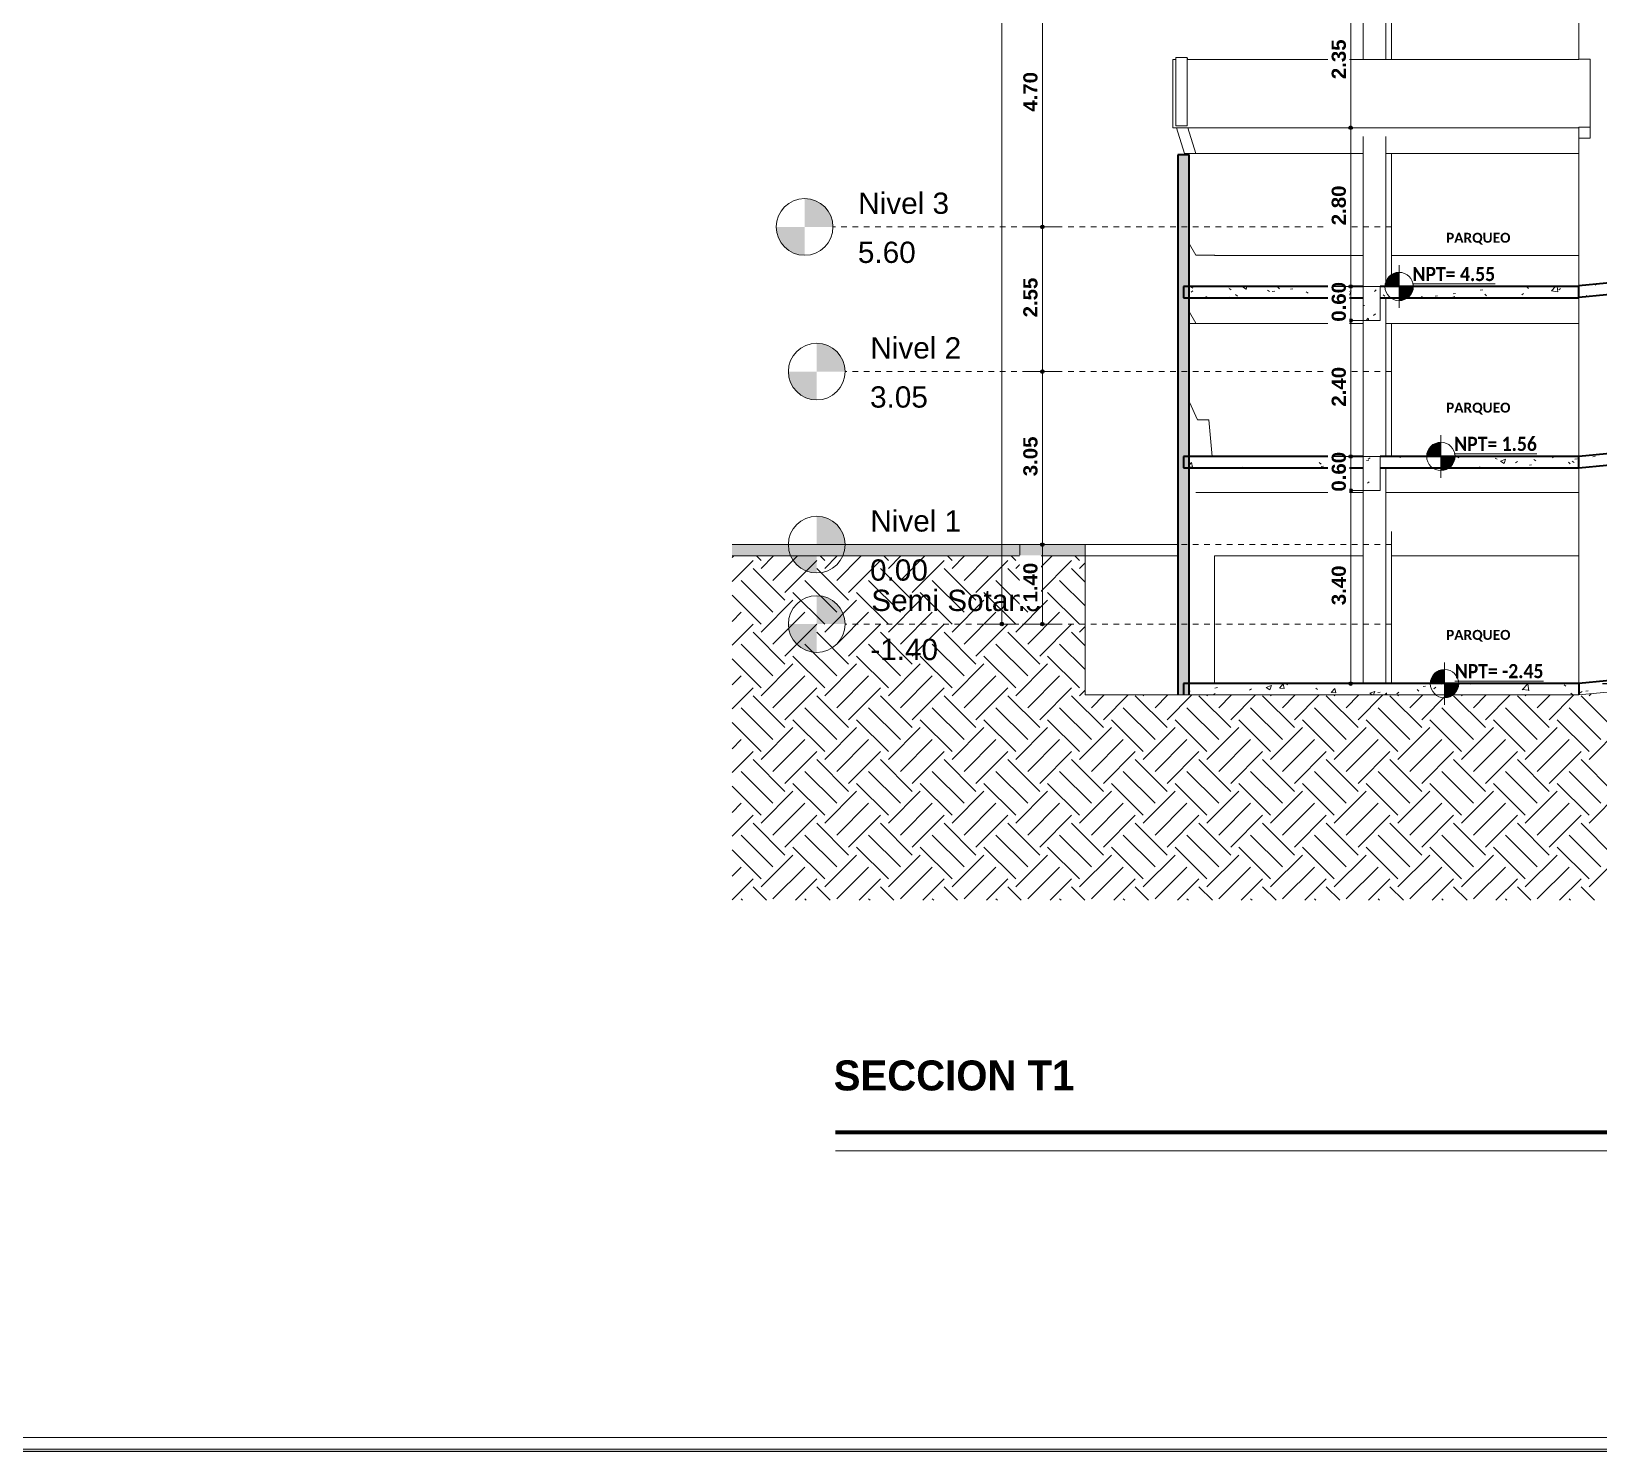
# Model space of a CAD drawing. Header units: metres. Extents: x -144 to 1000, y -717 to 29.
# Drawn here: x 253.01 to 280.63, y -672.35 to -647.32 of the extents above; entities that cross this region are included whole.
import ezdxf

# ---------------------------------------------------------------- set-up
doc = ezdxf.new("R2010")
doc.units = ezdxf.units.M
doc.linetypes.add('Punto 1 mm', pattern=[0.075, 0, -0.075])
doc.layers.get('0').update_dxf_attribs({"color": 1})
doc.layers.get('Defpoints').update_dxf_attribs({"color": 1})
doc.layers.add('00-MEDICION', color=30, linetype='Continuous')
for name, color, linetype, lineweight in [('A-ANNO-DIMS', 1, 'Continuous', 9), ('A-DETL', 1, 'Continuous', 9), ('A-DETL-GENF', 1, 'Continuous', 9), ('A-DETL-THIN', 1, 'Continuous', 9), ('A-FLOR', 2, 'Continuous', 9), ('A-FLOR-LEVL', 51, 'Continuous', 9), ('A-FLOR-PATT', 8, 'Continuous', 50), ('A-WALL', 4, 'Continuous', 9), ('G-ANNO-DIMS', 1, 'Continuous', 9), ('G-ANNO-TEXT', 2, 'Continuous', 9), ('G-ANNO-TTLB', 3, 'Continuous', 18), ('G-IMPT', 1, 'Continuous', 9), ('S-COLS', 7, 'Continuous', 9)]:
    doc.layers.add(name, color=color, linetype=linetype, lineweight=lineweight)
doc.layers.add('A-WALL-PATT', color=7, linetype='Continuous', lineweight=35, true_color=0x9c9c9c)
doc.styles.add('Arial', font='arial.ttf', dxfattribs={"height": 0.433594})
doc.styles.add('Arial Black_B', font='ariblk.ttf', dxfattribs={"width": 0.9, "height": 0.1875})
doc.styles.add('Britannic Bold_B_1', font='', dxfattribs={"width": 0.7, "height": 0.4})
doc.styles.add('Britannic Bold_B_8', font='', dxfattribs={"height": 0.006})
doc.styles.add('Calibri_B', font='calibrib.ttf', dxfattribs={"height": 0.165})
doc.styles.add('Calibri_B_1', font='calibrib.ttf', dxfattribs={"height": 0.135})
doc.styles.get('Britannic Bold_B_1').set_extended_font_data('Britannic Bold', bold=True)
doc.styles.get('Britannic Bold_B_8').set_extended_font_data('Britannic Bold', bold=True)
doc.dimstyles.new('LINDEROS', dxfattribs={"dimscale": 0.3048, "dimtxt": 0.406749, "dimasz": 0.393701, "dimexe": 0.328084, "dimexo": 0.0625, "dimgap": 0.032808, "dimtad": 1, "dimrnd": 0.01, "dimzin": 0, "dimdsep": 46, "dimtxsty": 'Britannic Bold_B_1', "dimblk1": 'DOTSMALL', "dimblk2": 'DOTSMALL', "dimsah": 1, "dimcen": 0.09, "dimazin": 0, "dimtfac": 1, "dimtdec": 4, "dimtix": 1, "dimtmove": 0, "dimatfit": 3, "dimfxl": 1.64042, "dimfxlon": 1, "dimtvp": 1, "dimtolj": 1, "dimtzin": 0, "dimarcsym": 2})

# ---------------------------------------------------------------- blocks, each defined once
blk = doc.blocks.new('tarjeta de nathalie 00')
at = {"layer": 'G-IMPT', "lineweight": 9}
h = blk.add_hatch(color=3, dxfattribs=at)
h.paths.add_polyline_path([(-145.23888, -717.38489), (-145.21019, -717.38489), (-145.21019, -716.89355), (-145.21019, -716.79934), (-145.23888, -716.79934), (-145.23888, -716.89379)])
h.paths.add_polyline_path([(-145.20996, -716.7991), (-145.20996, -717.3851), (-145.2392, -717.3851), (-145.2392, -716.7991)])
h.paths.add_polyline_path([(-145.23902, -717.3868), (-145.20826, -717.3868), (-145.20826, -716.7974), (-145.2392, -716.7974), (-146.09866, -716.7974), (-146.09866, -717.3868)])
h.paths.add_polyline_path([(-145.20795, -716.79707), (-145.20795, -717.3871), (-146.09898, -717.3871), (-146.09898, -716.79707)])
at = {"layer": 'G-ANNO-TTLB', "color": 3}
for p, q in [((-145.20996, -717.3851), (-146.09696, -717.3851)), ((-146.09898, -717.3871), (-145.20795, -717.3871)), ((-146.09898, -717.38713), (-145.20795, -717.38713))]:
    blk.add_line(p, q, dxfattribs=at)
at = {"layer": 'G-ANNO-TTLB'}
blk.add_line((-145.23902, -717.3868), (-146.09866, -717.3868), dxfattribs=at)
blk = doc.blocks.new('ololo')
at = {"layer": 'A-ANNO-DIMS', "lineweight": 25, "true_color": 0x008000}
h = blk.add_hatch(color=96, dxfattribs=at)
edge = h.paths.add_edge_path()
edge.add_arc((276.263, -649.017), 0.0313, 0, 360)
h = blk.add_hatch(color=96, dxfattribs=at)
edge = h.paths.add_edge_path()
edge.add_arc((276.263, -649.017), 0.0313, 0, 360)
at = {"layer": 'A-ANNO-DIMS', "lineweight": 25}
h = blk.add_hatch(color=256, dxfattribs=at)
edge = h.paths.add_edge_path()
edge.add_arc((270.828, -650.765), 0.0312, 0, 360)
h = blk.add_hatch(color=256, dxfattribs=at)
edge = h.paths.add_edge_path()
edge.add_arc((270.828, -650.765), 0.0312, 0, 360)
at = {"layer": 'A-ANNO-DIMS', "lineweight": 25, "true_color": 0x008000}
h = blk.add_hatch(color=96, dxfattribs=at)
edge = h.paths.add_edge_path()
edge.add_arc((276.263, -651.816), 0.0313, 0, 360)
h = blk.add_hatch(color=96, dxfattribs=at)
edge = h.paths.add_edge_path()
edge.add_arc((276.263, -652.416), 0.0313, 0, 360)
h = blk.add_hatch(color=96, dxfattribs=at)
edge = h.paths.add_edge_path()
edge.add_arc((276.263, -652.416), 0.0313, 0, 360)
at = {"layer": 'A-ANNO-DIMS', "lineweight": 25}
h = blk.add_hatch(color=256, dxfattribs=at)
edge = h.paths.add_edge_path()
edge.add_arc((270.828, -653.315), 0.0312, 0, 360)
h = blk.add_hatch(color=256, dxfattribs=at)
edge = h.paths.add_edge_path()
edge.add_arc((270.828, -653.315), 0.0312, 0, 360)
at = {"layer": 'A-ANNO-DIMS', "lineweight": 25, "true_color": 0x008000}
h = blk.add_hatch(color=96, dxfattribs=at)
edge = h.paths.add_edge_path()
edge.add_arc((276.263, -654.811), 0.0313, 0, 360)
h = blk.add_hatch(color=96, dxfattribs=at)
edge = h.paths.add_edge_path()
edge.add_arc((276.263, -655.411), 0.0313, 0, 360)
h = blk.add_hatch(color=96, dxfattribs=at)
edge = h.paths.add_edge_path()
edge.add_arc((276.263, -655.411), 0.0313, 0, 360)
at = {"layer": 'A-ANNO-DIMS', "lineweight": 25}
h = blk.add_hatch(color=256, dxfattribs=at)
edge = h.paths.add_edge_path()
edge.add_arc((270.828, -656.365), 0.0312, 0, 360)
h = blk.add_hatch(color=256, dxfattribs=at)
edge = h.paths.add_edge_path()
edge.add_arc((270.828, -656.365), 0.0312, 0, 360)
h = blk.add_hatch(color=256, dxfattribs=at)
edge = h.paths.add_edge_path()
edge.add_arc((270.113, -657.765), 0.0312, 0, 360)
h = blk.add_hatch(color=256, dxfattribs=at)
edge = h.paths.add_edge_path()
edge.add_arc((270.828, -657.765), 0.0312, 0, 360)
at = {"layer": 'A-ANNO-DIMS', "lineweight": 25, "true_color": 0x008000}
h = blk.add_hatch(color=96, dxfattribs=at)
edge = h.paths.add_edge_path()
edge.add_arc((276.263, -658.815), 0.0313, 0, 360)
at = {"layer": 'A-DETL-GENF'}
h = blk.add_hatch(color=256, dxfattribs=at)
h.paths.add_polyline_path([(302.964, -656.565), (304.628, -656.565), (304.628, -656.365), (302.626, -656.365), (302.626, -656.565), (302.683, -656.565)])
h.paths.add_polyline_path([(270.431, -656.565), (271.581, -656.565), (271.581, -656.365), (265.359, -656.365), (265.359, -656.565)])
at = {"layer": 'A-FLOR-LEVL'}
h = blk.add_hatch(color=256, dxfattribs=at)
edge = h.paths.add_edge_path()
edge.add_line((266.638, -650.765), (267.138, -650.765))
edge.add_arc((266.638, -650.765), 0.5, 0, 90)
edge.add_line((266.638, -650.265), (266.638, -650.765))
h = blk.add_hatch(color=256, dxfattribs=at)
edge = h.paths.add_edge_path()
edge.add_line((266.638, -651.265), (266.638, -650.765))
edge.add_line((266.638, -650.765), (266.138, -650.765))
edge.add_arc((266.638, -650.765), 0.5, 180, 270)
h = blk.add_hatch(color=256, dxfattribs=at)
edge = h.paths.add_edge_path()
edge.add_line((266.852, -653.315), (267.352, -653.315))
edge.add_arc((266.852, -653.315), 0.5, 0, 90)
edge.add_line((266.852, -652.815), (266.852, -653.315))
h = blk.add_hatch(color=256, dxfattribs=at)
edge = h.paths.add_edge_path()
edge.add_line((266.852, -653.815), (266.852, -653.315))
edge.add_line((266.852, -653.315), (266.352, -653.315))
edge.add_arc((266.852, -653.315), 0.5, 180, 270)
h = blk.add_hatch(color=256, dxfattribs=at)
edge = h.paths.add_edge_path()
edge.add_line((266.852, -656.365), (267.352, -656.365))
edge.add_arc((266.852, -656.365), 0.5, 0, 90)
edge.add_line((266.852, -655.865), (266.852, -656.365))
h = blk.add_hatch(color=256, dxfattribs=at)
edge = h.paths.add_edge_path()
edge.add_line((266.852, -656.865), (266.852, -656.365))
edge.add_line((266.852, -656.365), (266.352, -656.365))
edge.add_arc((266.852, -656.365), 0.5, 180, 270)
h = blk.add_hatch(color=256, dxfattribs=at)
edge = h.paths.add_edge_path()
edge.add_line((266.852, -657.765), (267.352, -657.765))
edge.add_arc((266.852, -657.765), 0.5, 0, 90)
edge.add_line((266.852, -657.265), (266.852, -657.765))
h = blk.add_hatch(color=256, dxfattribs=at)
edge = h.paths.add_edge_path()
edge.add_line((266.852, -658.265), (266.852, -657.765))
edge.add_line((266.852, -657.765), (266.352, -657.765))
edge.add_arc((266.852, -657.765), 0.5, 180, 270)
at = {"layer": 'A-WALL-PATT', "lineweight": 5, "true_color": 0x747474}
blk.add_hatch(color=8, dxfattribs=at).paths.add_polyline_path([(273.341, -659.015), (273.416, -659.015), (273.416, -649.497), (273.216, -649.497), (273.216, -659.015)])
at = {"layer": 'G-ANNO-DIMS'}
h = blk.add_hatch(color=256, dxfattribs=at)
edge = h.paths.add_edge_path()
edge.add_line((277.116, -651.816), (276.866, -651.816))
edge.add_arc((277.116, -651.816), 0.25, 90, 180, ccw=False)
edge.add_line((277.116, -651.566), (277.116, -651.816))
h = blk.add_hatch(color=256, dxfattribs=at)
edge = h.paths.add_edge_path()
edge.add_line((277.116, -651.816), (277.366, -651.816))
edge.add_arc((277.116, -651.816), 0.25, 270, 360, ccw=False)
edge.add_line((277.116, -652.066), (277.116, -651.816))
h = blk.add_hatch(color=256, dxfattribs=at)
edge = h.paths.add_edge_path()
edge.add_line((277.852, -654.81), (277.602, -654.81))
edge.add_arc((277.852, -654.81), 0.25, 90, 180, ccw=False)
edge.add_line((277.852, -654.56), (277.852, -654.81))
h = blk.add_hatch(color=256, dxfattribs=at)
edge = h.paths.add_edge_path()
edge.add_line((277.852, -654.81), (278.102, -654.81))
edge.add_arc((277.852, -654.81), 0.25, 270, 360, ccw=False)
edge.add_line((277.852, -655.06), (277.852, -654.81))
h = blk.add_hatch(color=256, dxfattribs=at)
edge = h.paths.add_edge_path()
edge.add_line((277.916, -658.815), (277.666, -658.815))
edge.add_arc((277.916, -658.815), 0.25, 90, 180, ccw=False)
edge.add_line((277.916, -658.565), (277.916, -658.815))
h = blk.add_hatch(color=256, dxfattribs=at)
edge = h.paths.add_edge_path()
edge.add_line((277.916, -658.815), (278.166, -658.815))
edge.add_arc((277.916, -658.815), 0.25, 270, 360, ccw=False)
edge.add_line((277.916, -659.065), (277.916, -658.815))
at = {"layer": 'A-ANNO-DIMS'}
for p, q in [((270.113, -610.425), (270.113, -657.765)), ((270.828, -646.065), (270.828, -650.765)), ((270.828, -650.765), (270.528, -650.765)), ((270.828, -650.765), (270.528, -650.765)), ((270.828, -650.765), (271.128, -650.765)), ((270.828, -650.765), (270.828, -653.315)), ((270.828, -650.765), (271.128, -650.765)), ((270.828, -653.315), (270.528, -653.315)), ((270.828, -653.315), (270.528, -653.315)), ((270.828, -653.315), (271.128, -653.315)), ((270.828, -653.315), (270.828, -656.365)), ((270.828, -653.315), (271.128, -653.315)), ((270.828, -656.365), (270.528, -656.365)), ((270.828, -656.365), (270.528, -656.365)), ((270.828, -656.365), (271.128, -656.365)), ((270.828, -656.365), (270.828, -657.765)), ((270.828, -656.365), (271.128, -656.365)), ((270.113, -657.765), (269.813, -657.765)), ((270.113, -657.765), (270.413, -657.765)), ((270.828, -657.765), (270.528, -657.765)), ((270.828, -657.765), (271.128, -657.765))]:
    blk.add_line(p, q, dxfattribs=at)
at = {"layer": 'A-ANNO-DIMS', "color": 96, "true_color": 0x008000}
for p, q in [((276.263, -649.017), (276.263, -646.665)), ((276.263, -649.017), (275.963, -649.017)), ((276.263, -649.017), (275.963, -649.017)), ((276.263, -649.017), (276.563, -649.017)), ((276.263, -649.017), (276.563, -649.017)), ((276.263, -651.816), (275.963, -651.816)), ((276.263, -652.416), (276.263, -651.816)), ((276.263, -651.816), (276.563, -651.816)), ((276.263, -652.416), (275.963, -652.416)), ((276.263, -652.416), (275.963, -652.416)), ((276.263, -652.416), (276.563, -652.416)), ((276.263, -652.416), (276.563, -652.416)), ((276.263, -654.811), (275.963, -654.811)), ((276.263, -655.411), (276.263, -654.811)), ((276.263, -654.811), (276.563, -654.811)), ((276.263, -655.411), (275.963, -655.411)), ((276.263, -655.411), (275.963, -655.411)), ((276.263, -658.815), (276.263, -655.411)), ((276.263, -655.411), (276.563, -655.411)), ((276.263, -655.411), (276.563, -655.411)), ((276.263, -658.815), (275.963, -658.815)), ((276.263, -658.815), (276.563, -658.815))]:
    blk.add_line(p, q, dxfattribs=at)
at = {"layer": 'A-ANNO-DIMS', "color": 96, "lineweight": 25, "true_color": 0x008000}
for centre in [(276.263, -649.017), (276.263, -649.017), (276.263, -651.816), (276.263, -652.416), (276.263, -652.416), (276.263, -654.811), (276.263, -655.411), (276.263, -655.411), (276.263, -658.815)]:
    blk.add_circle(centre, 0.0313, dxfattribs=at)
at = {"layer": 'A-ANNO-DIMS', "lineweight": 25}
for centre in [(270.828, -650.765), (270.828, -650.765), (270.828, -653.315), (270.828, -653.315), (270.828, -656.365), (270.828, -656.365), (270.113, -657.765), (270.828, -657.765)]:
    blk.add_circle(centre, 0.0312, dxfattribs=at)
at = {"layer": 'A-DETL-GENF'}
for p, q in [((276.68, -651.901), (276.713, -651.876)), ((276.484, -652.151), (276.507, -652.148)), ((276.534, -652.416), (276.571, -652.372)), ((276.58, -652.416), (276.572, -652.371)), ((276.665, -652.324), (276.698, -652.299)), ((276.543, -654.885), (276.584, -654.879)), ((276.572, -654.861), (276.605, -654.835)), ((276.556, -655.284), (276.59, -655.258))]:
    blk.add_line(p, q, dxfattribs=at)
at = {"layer": 'A-DETL-GENF', "color": 252, "true_color": 0x959595}
for p, q in [((265.359, -656.594), (265.388, -656.565)), ((265.87, -656.645), (265.79, -656.565)), ((265.87, -656.785), (266.089, -656.565)), ((266.08, -656.996), (266.51, -656.565)), ((266.992, -656.645), (266.913, -656.565)), ((266.992, -656.785), (267.211, -656.565)), ((267.203, -656.996), (267.633, -656.565)), ((268.115, -656.645), (268.036, -656.565)), ((268.115, -656.785), (268.334, -656.565)), ((268.325, -656.996), (268.756, -656.565)), ((269.237, -656.645), (269.158, -656.565)), ((269.237, -656.785), (269.457, -656.565)), ((269.448, -656.996), (269.878, -656.565)), ((270.36, -656.645), (270.281, -656.565)), ((270.36, -656.785), (270.579, -656.565)), ((270.57, -656.996), (271.001, -656.565)), ((271.482, -656.645), (271.403, -656.565)), ((265.359, -657.015), (265.729, -656.644)), ((266.291, -657.346), (265.729, -656.785)), ((266.291, -657.206), (266.852, -656.644)), ((267.413, -657.346), (266.852, -656.785)), ((267.413, -657.206), (267.974, -656.644)), ((268.536, -657.346), (267.974, -656.785)), ((268.536, -657.206), (269.097, -656.644)), ((269.658, -657.346), (269.097, -656.785)), ((269.658, -657.206), (270.22, -656.644)), ((270.781, -657.346), (270.22, -656.785)), ((270.781, -657.206), (271.342, -656.644)), ((271.581, -657.024), (271.342, -656.785)), ((271.482, -656.785), (271.581, -656.686)), ((266.08, -657.556), (265.519, -656.995)), ((267.203, -657.556), (266.641, -656.995)), ((268.325, -657.556), (267.764, -656.995)), ((269.448, -657.556), (268.887, -656.995)), ((270.57, -657.556), (270.009, -656.995)), ((271.581, -657.444), (271.132, -656.995)), ((265.87, -657.767), (265.359, -657.257)), ((265.87, -657.907), (266.431, -657.346)), ((266.992, -657.767), (266.431, -657.206)), ((266.992, -657.907), (267.554, -657.346)), ((268.115, -657.767), (267.554, -657.206)), ((268.115, -657.907), (268.676, -657.346)), ((269.237, -657.767), (268.676, -657.206)), ((269.237, -657.907), (269.799, -657.346)), ((270.36, -657.767), (269.799, -657.206)), ((270.36, -657.907), (270.921, -657.346)), ((271.482, -657.767), (270.921, -657.206)), ((265.359, -657.717), (265.519, -657.557)), ((266.08, -658.118), (266.641, -657.557)), ((267.203, -658.118), (267.764, -657.557)), ((268.325, -658.118), (268.887, -657.557)), ((269.448, -658.118), (270.009, -657.557)), ((270.57, -658.118), (271.132, -657.557)), ((265.359, -658.137), (265.729, -657.767)), ((266.291, -658.469), (265.729, -657.907)), ((266.291, -658.328), (266.852, -657.767)), ((267.413, -658.469), (266.852, -657.907)), ((267.413, -658.328), (267.974, -657.767)), ((268.536, -658.469), (267.974, -657.907)), ((268.536, -658.328), (269.097, -657.767)), ((269.658, -658.469), (269.097, -657.907)), ((269.658, -658.328), (270.22, -657.767)), ((270.781, -658.469), (270.22, -657.907)), ((270.781, -658.328), (271.342, -657.767)), ((271.581, -658.146), (271.342, -657.907)), ((271.482, -657.907), (271.581, -657.809)), ((266.08, -658.679), (265.519, -658.117)), ((267.203, -658.679), (266.641, -658.117)), ((268.325, -658.679), (267.764, -658.117)), ((269.448, -658.679), (268.887, -658.117)), ((270.57, -658.679), (270.009, -658.117)), ((271.581, -658.567), (271.132, -658.117)), ((265.87, -658.89), (265.359, -658.379)), ((265.87, -659.03), (266.431, -658.468)), ((266.992, -658.89), (266.431, -658.328)), ((266.992, -659.03), (267.554, -658.468)), ((268.115, -658.89), (267.554, -658.328)), ((268.115, -659.03), (268.676, -658.468)), ((269.237, -658.89), (268.676, -658.328)), ((269.237, -659.03), (269.799, -658.468)), ((270.36, -658.89), (269.799, -658.328)), ((270.36, -659.03), (270.921, -658.468)), ((271.482, -658.89), (270.921, -658.328)), ((265.359, -658.839), (265.519, -658.679)), ((266.08, -659.241), (266.641, -658.679)), ((267.203, -659.241), (267.764, -658.679)), ((268.325, -659.241), (268.887, -658.679)), ((269.448, -659.241), (270.009, -658.679)), ((270.57, -659.241), (271.132, -658.679)), ((265.359, -659.26), (265.729, -658.889)), ((266.291, -659.591), (265.729, -659.03)), ((266.291, -659.451), (266.852, -658.889)), ((267.413, -659.591), (266.852, -659.03)), ((267.413, -659.451), (267.974, -658.889)), ((268.536, -659.591), (267.974, -659.03)), ((268.536, -659.451), (269.097, -658.889)), ((269.658, -659.591), (269.097, -659.03)), ((269.658, -659.451), (270.22, -658.889)), ((270.781, -659.591), (270.22, -659.03)), ((270.781, -659.451), (271.342, -658.889)), ((271.903, -659.591), (271.342, -659.03)), ((271.482, -659.03), (271.581, -658.931)), ((271.693, -659.241), (271.918, -659.015)), ((271.903, -659.451), (272.339, -659.015)), ((273.026, -659.591), (272.465, -659.03)), ((272.605, -659.03), (272.619, -659.015)), ((272.815, -659.241), (273.041, -659.015)), ((273.026, -659.451), (273.461, -659.015)), ((274.148, -659.591), (273.587, -659.03)), ((273.727, -659.03), (273.742, -659.015)), ((273.938, -659.241), (274.163, -659.015)), ((274.148, -659.451), (274.584, -659.015)), ((275.271, -659.591), (274.71, -659.03)), ((274.85, -659.03), (274.864, -659.015)), ((275.06, -659.241), (275.286, -659.015)), ((275.271, -659.451), (275.706, -659.015)), ((276.393, -659.591), (275.832, -659.03)), ((275.972, -659.03), (275.987, -659.015)), ((276.183, -659.241), (276.408, -659.015)), ((276.393, -659.451), (276.829, -659.015)), ((277.516, -659.591), (276.955, -659.03)), ((277.095, -659.03), (277.109, -659.015)), ((277.306, -659.241), (277.531, -659.015)), ((277.516, -659.451), (277.951, -659.015)), ((278.639, -659.591), (278.077, -659.03)), ((278.218, -659.03), (278.232, -659.015)), ((278.428, -659.241), (278.653, -659.015)), ((278.639, -659.451), (279.074, -659.015)), ((279.761, -659.591), (279.2, -659.03)), ((279.34, -659.03), (279.354, -659.015)), ((279.551, -659.241), (279.776, -659.015)), ((279.761, -659.451), (280.196, -659.015)), ((280.884, -659.591), (280.322, -659.03)), ((280.463, -659.03), (280.498, -658.994)), ((266.08, -659.801), (265.519, -659.24)), ((267.203, -659.801), (266.641, -659.24)), ((268.325, -659.801), (267.764, -659.24)), ((269.448, -659.801), (268.887, -659.24)), ((270.57, -659.801), (270.009, -659.24)), ((271.693, -659.801), (271.132, -659.24)), ((272.815, -659.801), (272.254, -659.24)), ((273.938, -659.801), (273.377, -659.24)), ((275.06, -659.801), (274.499, -659.24)), ((276.183, -659.801), (275.622, -659.24)), ((277.306, -659.801), (276.744, -659.24)), ((278.428, -659.801), (277.867, -659.24)), ((279.551, -659.801), (278.989, -659.24)), ((280.673, -659.801), (280.112, -659.24)), ((265.87, -660.012), (265.359, -659.502)), ((265.87, -660.152), (266.431, -659.591)), ((266.992, -660.012), (266.431, -659.451)), ((266.992, -660.152), (267.554, -659.591)), ((268.115, -660.012), (267.554, -659.451)), ((268.115, -660.152), (268.676, -659.591)), ((269.237, -660.012), (268.676, -659.451)), ((269.237, -660.152), (269.799, -659.591)), ((270.36, -660.012), (269.799, -659.451)), ((270.36, -660.152), (270.921, -659.591)), ((271.482, -660.012), (270.921, -659.451)), ((271.482, -660.152), (272.044, -659.591)), ((272.605, -660.012), (272.044, -659.451)), ((272.605, -660.152), (273.166, -659.591)), ((273.727, -660.012), (273.166, -659.451)), ((273.727, -660.152), (274.289, -659.591)), ((274.85, -660.012), (274.289, -659.451)), ((274.85, -660.152), (275.411, -659.591)), ((275.972, -660.012), (275.411, -659.451)), ((275.972, -660.152), (276.534, -659.591)), ((277.095, -660.012), (276.534, -659.451)), ((277.095, -660.152), (277.656, -659.591)), ((278.218, -660.012), (277.656, -659.451)), ((278.218, -660.152), (278.779, -659.591)), ((279.34, -660.012), (278.779, -659.451)), ((279.34, -660.152), (279.901, -659.591)), ((280.463, -660.012), (279.901, -659.451)), ((280.463, -660.152), (281.024, -659.591)), ((265.359, -659.962), (265.519, -659.802)), ((266.08, -660.363), (266.641, -659.802)), ((267.203, -660.363), (267.764, -659.802)), ((268.325, -660.363), (268.887, -659.802)), ((269.448, -660.363), (270.009, -659.802)), ((270.57, -660.363), (271.132, -659.802)), ((271.693, -660.363), (272.254, -659.802)), ((272.815, -660.363), (273.377, -659.802)), ((273.938, -660.363), (274.499, -659.802)), ((275.06, -660.363), (275.622, -659.802)), ((276.183, -660.363), (276.744, -659.802)), ((277.306, -660.363), (277.867, -659.802)), ((278.428, -660.363), (278.989, -659.802)), ((279.551, -660.363), (280.112, -659.802)), ((265.359, -660.382), (265.729, -660.012)), ((266.291, -660.714), (265.729, -660.152)), ((266.291, -660.573), (266.852, -660.012)), ((267.413, -660.714), (266.852, -660.152)), ((267.413, -660.573), (267.974, -660.012)), ((268.536, -660.714), (267.974, -660.152)), ((268.536, -660.573), (269.097, -660.012)), ((269.658, -660.714), (269.097, -660.152)), ((269.658, -660.573), (270.22, -660.012)), ((270.781, -660.714), (270.22, -660.152)), ((270.781, -660.573), (271.342, -660.012)), ((271.903, -660.714), (271.342, -660.152)), ((271.903, -660.573), (272.465, -660.012)), ((273.026, -660.714), (272.465, -660.152)), ((273.026, -660.573), (273.587, -660.012)), ((274.148, -660.714), (273.587, -660.152)), ((274.148, -660.573), (274.71, -660.012)), ((275.271, -660.714), (274.71, -660.152)), ((275.271, -660.573), (275.832, -660.012)), ((276.393, -660.714), (275.832, -660.152)), ((276.393, -660.573), (276.955, -660.012)), ((277.516, -660.714), (276.955, -660.152)), ((277.516, -660.573), (278.077, -660.012)), ((278.639, -660.714), (278.077, -660.152)), ((278.639, -660.573), (279.2, -660.012)), ((279.761, -660.714), (279.2, -660.152)), ((279.761, -660.573), (280.322, -660.012)), ((280.884, -660.714), (280.322, -660.152)), ((266.08, -660.924), (265.519, -660.362)), ((267.203, -660.924), (266.641, -660.362)), ((268.325, -660.924), (267.764, -660.362)), ((269.448, -660.924), (268.887, -660.362)), ((270.57, -660.924), (270.009, -660.362)), ((271.693, -660.924), (271.132, -660.362)), ((272.815, -660.924), (272.254, -660.362)), ((273.938, -660.924), (273.377, -660.362)), ((275.06, -660.924), (274.499, -660.362)), ((276.183, -660.924), (275.622, -660.362)), ((277.306, -660.924), (276.744, -660.362)), ((278.428, -660.924), (277.867, -660.362)), ((279.551, -660.924), (278.989, -660.362)), ((280.673, -660.924), (280.112, -660.362)), ((265.87, -661.135), (265.359, -660.624)), ((265.87, -661.275), (266.431, -660.713)), ((266.992, -661.135), (266.431, -660.573)), ((266.992, -661.275), (267.554, -660.713)), ((268.115, -661.135), (267.554, -660.573)), ((268.115, -661.275), (268.676, -660.713)), ((269.237, -661.135), (268.676, -660.573)), ((269.237, -661.275), (269.799, -660.713)), ((270.36, -661.135), (269.799, -660.573)), ((270.36, -661.275), (270.921, -660.713)), ((271.482, -661.135), (270.921, -660.573)), ((271.482, -661.275), (272.044, -660.713)), ((272.605, -661.135), (272.044, -660.573)), ((272.605, -661.275), (273.166, -660.713)), ((273.727, -661.135), (273.166, -660.573)), ((273.727, -661.275), (274.289, -660.713)), ((274.85, -661.135), (274.289, -660.573)), ((274.85, -661.275), (275.411, -660.713)), ((275.972, -661.135), (275.411, -660.573)), ((275.972, -661.275), (276.534, -660.713)), ((277.095, -661.135), (276.534, -660.573)), ((277.095, -661.275), (277.656, -660.713)), ((278.218, -661.135), (277.656, -660.573)), ((278.218, -661.275), (278.779, -660.713)), ((279.34, -661.135), (278.779, -660.573)), ((279.34, -661.275), (279.901, -660.713)), ((280.463, -661.135), (279.901, -660.573)), ((280.463, -661.275), (281.024, -660.713)), ((265.359, -661.084), (265.519, -660.924)), ((266.08, -661.486), (266.641, -660.924)), ((267.203, -661.486), (267.764, -660.924)), ((268.325, -661.486), (268.887, -660.924)), ((269.448, -661.486), (270.009, -660.924)), ((270.57, -661.486), (271.132, -660.924)), ((271.693, -661.486), (272.254, -660.924)), ((272.815, -661.486), (273.377, -660.924)), ((273.938, -661.486), (274.499, -660.924)), ((275.06, -661.486), (275.622, -660.924)), ((276.183, -661.486), (276.744, -660.924)), ((277.306, -661.486), (277.867, -660.924)), ((278.428, -661.486), (278.989, -660.924)), ((279.551, -661.486), (280.112, -660.924)), ((265.359, -661.505), (265.729, -661.134)), ((266.291, -661.836), (265.729, -661.275)), ((266.291, -661.696), (266.852, -661.134)), ((267.413, -661.836), (266.852, -661.275)), ((267.413, -661.696), (267.974, -661.134)), ((268.536, -661.836), (267.974, -661.275)), ((268.536, -661.696), (269.097, -661.134)), ((269.658, -661.836), (269.097, -661.275)), ((269.658, -661.696), (270.22, -661.134)), ((270.781, -661.836), (270.22, -661.275)), ((270.781, -661.696), (271.342, -661.134)), ((271.903, -661.836), (271.342, -661.275)), ((271.903, -661.696), (272.465, -661.134)), ((273.026, -661.836), (272.465, -661.275)), ((273.026, -661.696), (273.587, -661.134)), ((274.148, -661.836), (273.587, -661.275)), ((274.148, -661.696), (274.71, -661.134)), ((275.271, -661.836), (274.71, -661.275)), ((275.271, -661.696), (275.832, -661.134)), ((276.393, -661.836), (275.832, -661.275)), ((276.393, -661.696), (276.955, -661.134)), ((277.516, -661.836), (276.955, -661.275)), ((277.516, -661.696), (278.077, -661.134)), ((278.639, -661.836), (278.077, -661.275)), ((278.639, -661.696), (279.2, -661.134)), ((279.761, -661.836), (279.2, -661.275)), ((279.761, -661.696), (280.322, -661.134)), ((280.884, -661.836), (280.322, -661.275)), ((266.08, -662.046), (265.519, -661.485)), ((267.203, -662.046), (266.641, -661.485)), ((268.325, -662.046), (267.764, -661.485)), ((269.448, -662.046), (268.887, -661.485)), ((270.57, -662.046), (270.009, -661.485)), ((271.693, -662.046), (271.132, -661.485)), ((272.815, -662.046), (272.254, -661.485)), ((273.938, -662.046), (273.377, -661.485)), ((275.06, -662.046), (274.499, -661.485)), ((276.183, -662.046), (275.622, -661.485)), ((277.306, -662.046), (276.744, -661.485)), ((278.428, -662.046), (277.867, -661.485)), ((279.551, -662.046), (278.989, -661.485)), ((280.673, -662.046), (280.112, -661.485)), ((265.87, -662.257), (265.359, -661.747)), ((265.87, -662.397), (266.431, -661.836)), ((266.992, -662.257), (266.431, -661.696)), ((266.992, -662.397), (267.554, -661.836)), ((268.115, -662.257), (267.554, -661.696)), ((268.115, -662.397), (268.676, -661.836)), ((269.237, -662.257), (268.676, -661.696)), ((269.237, -662.397), (269.799, -661.836)), ((270.36, -662.257), (269.799, -661.696)), ((270.36, -662.397), (270.921, -661.836)), ((271.482, -662.257), (270.921, -661.696)), ((271.482, -662.397), (272.044, -661.836)), ((272.605, -662.257), (272.044, -661.696)), ((272.605, -662.397), (273.166, -661.836)), ((273.727, -662.257), (273.166, -661.696)), ((273.727, -662.397), (274.289, -661.836)), ((274.85, -662.257), (274.289, -661.696)), ((274.85, -662.397), (275.411, -661.836)), ((275.972, -662.257), (275.411, -661.696)), ((275.972, -662.397), (276.534, -661.836)), ((277.095, -662.257), (276.534, -661.696)), ((277.095, -662.397), (277.656, -661.836)), ((278.218, -662.257), (277.656, -661.696)), ((278.218, -662.397), (278.779, -661.836)), ((279.34, -662.257), (278.779, -661.696)), ((279.34, -662.397), (279.901, -661.836)), ((280.463, -662.257), (279.901, -661.696)), ((280.463, -662.397), (281.024, -661.836)), ((265.359, -662.207), (265.519, -662.047)), ((266.08, -662.608), (266.641, -662.047)), ((267.203, -662.608), (267.764, -662.047)), ((268.325, -662.608), (268.887, -662.047)), ((269.448, -662.608), (270.009, -662.047)), ((270.57, -662.608), (271.132, -662.047)), ((271.693, -662.608), (272.254, -662.047)), ((272.815, -662.608), (273.377, -662.047)), ((273.938, -662.608), (274.499, -662.047)), ((275.06, -662.608), (275.622, -662.047)), ((276.183, -662.608), (276.744, -662.047)), ((277.306, -662.608), (277.867, -662.047)), ((278.428, -662.608), (278.989, -662.047)), ((279.551, -662.608), (280.112, -662.047)), ((265.359, -662.627), (265.729, -662.257)), ((265.966, -662.634), (265.729, -662.398)), ((266.475, -662.634), (266.852, -662.257)), ((267.089, -662.634), (266.852, -662.398)), ((267.597, -662.634), (267.974, -662.257)), ((268.211, -662.634), (267.974, -662.398)), ((268.72, -662.634), (269.097, -662.257)), ((269.334, -662.634), (269.097, -662.398)), ((269.842, -662.634), (270.22, -662.257)), ((270.456, -662.634), (270.22, -662.398)), ((270.965, -662.634), (271.342, -662.257)), ((271.579, -662.634), (271.342, -662.398)), ((272.087, -662.634), (272.465, -662.257)), ((272.701, -662.634), (272.465, -662.398)), ((273.21, -662.634), (273.587, -662.257)), ((273.824, -662.634), (273.587, -662.398)), ((274.332, -662.634), (274.71, -662.257)), ((274.947, -662.634), (274.71, -662.398)), ((275.455, -662.634), (275.832, -662.257)), ((276.069, -662.634), (275.832, -662.398)), ((276.577, -662.634), (276.955, -662.257)), ((277.192, -662.634), (276.955, -662.398)), ((277.7, -662.634), (278.077, -662.257)), ((278.314, -662.634), (278.077, -662.398)), ((278.822, -662.634), (279.2, -662.257)), ((279.437, -662.634), (279.2, -662.398)), ((279.945, -662.634), (280.322, -662.257)), ((280.559, -662.634), (280.322, -662.398)), ((265.546, -662.634), (265.519, -662.608)), ((266.668, -662.634), (266.641, -662.608)), ((267.791, -662.634), (267.764, -662.608)), ((268.913, -662.634), (268.887, -662.608)), ((270.036, -662.634), (270.009, -662.608)), ((271.158, -662.634), (271.132, -662.608)), ((272.281, -662.634), (272.254, -662.608)), ((273.404, -662.634), (273.377, -662.608)), ((274.526, -662.634), (274.499, -662.608)), ((275.649, -662.634), (275.622, -662.608)), ((276.771, -662.634), (276.744, -662.608)), ((277.894, -662.634), (277.867, -662.608)), ((279.016, -662.634), (278.989, -662.608)), ((280.139, -662.634), (280.112, -662.608))]:
    blk.add_line(p, q, dxfattribs=at)
at = {"layer": 'A-DETL-THIN'}
for p, q in [((276.784, -651.816), (276.484, -651.816)), ((276.484, -651.816), (276.484, -652.416)), ((276.784, -652.416), (276.784, -651.816)), ((276.484, -652.416), (276.784, -652.416)), ((276.784, -654.811), (276.484, -654.811)), ((276.484, -654.811), (276.484, -655.411)), ((276.784, -655.411), (276.784, -654.811)), ((276.484, -655.411), (276.784, -655.411)), ((271.581, -656.365), (265.359, -656.365)), ((271.581, -656.565), (265.359, -656.565)), ((265.359, -656.565), (271.581, -656.565)), ((271.581, -656.565), (271.581, -656.365)), ((271.581, -659.015), (271.581, -656.565)), ((290.884, -657.965), (280.284, -659.015)), ((280.284, -659.015), (271.581, -659.015))]:
    blk.add_line(p, q, dxfattribs=at)
at = {"layer": 'A-FLOR'}
for p, q in [((276.484, -649.469), (273.535, -649.469)), ((280.284, -649.469), (276.884, -649.469)), ((273.441, -652.017), (276.484, -652.017)), ((276.784, -652.017), (280.284, -652.017)), ((280.284, -652.017), (280.284, -652.006)), ((273.435, -652.469), (273.433, -652.463)), ((276.484, -652.469), (273.435, -652.469)), ((280.284, -652.469), (276.884, -652.469)), ((276.484, -654.81), (273.441, -654.81)), ((280.284, -654.81), (276.884, -654.81)), ((273.535, -655.445), (276.484, -655.445)), ((276.884, -655.445), (280.284, -655.445)), ((270.431, -656.365), (273.216, -656.365)), ((270.431, -656.365), (270.431, -656.565)), ((273.216, -656.565), (271.581, -656.565))]:
    blk.add_line(p, q, dxfattribs=at)
at = {"layer": 'A-FLOR', "lineweight": 35}
for p, q in [((290.884, -650.766), (280.284, -651.806)), ((280.284, -652.006), (286.684, -651.378)), ((276.484, -651.816), (273.316, -651.816)), ((273.316, -651.816), (273.316, -652.016)), ((280.284, -651.816), (276.784, -651.816)), ((280.284, -652.016), (280.284, -651.806)), ((273.316, -652.016), (276.484, -652.016)), ((276.784, -652.016), (280.284, -652.016)), ((286.684, -654.177), (280.284, -654.811)), ((280.284, -655.011), (286.684, -654.377)), ((276.484, -654.811), (273.316, -654.811)), ((273.316, -654.811), (273.316, -655.011)), ((280.284, -654.811), (276.784, -654.811)), ((280.284, -655.011), (280.284, -654.811)), ((273.316, -655.011), (276.484, -655.011)), ((276.784, -655.011), (280.284, -655.011)), ((290.884, -657.765), (280.284, -658.815)), ((280.284, -658.815), (273.316, -658.815)), ((273.316, -658.815), (273.316, -659.015)), ((280.284, -658.815), (280.284, -659.015))]:
    blk.add_line(p, q, dxfattribs=at)
at = {"layer": 'A-FLOR-LEVL', "color": 251, "linetype": 'Punto 1 mm', "true_color": 0x6c6c6c}
for p, q in [((276.98, -650.765), (267.138, -650.765)), ((276.98, -653.315), (267.352, -653.315)), ((276.98, -656.365), (267.352, -656.365)), ((276.98, -657.765), (267.352, -657.765))]:
    blk.add_line(p, q, dxfattribs=at)
at = {"layer": 'A-FLOR-LEVL'}
for centre in [(266.638, -650.765), (266.852, -653.315), (266.852, -656.365), (266.852, -657.765)]:
    blk.add_circle(centre, 0.5, dxfattribs=at)
at = {"layer": 'A-FLOR-PATT', "color": 8, "lineweight": 5, "true_color": 0x828282}
for p, q in [((273.442, -651.822), (273.478, -651.844)), ((273.449, -651.915), (273.482, -651.89)), ((274.101, -651.826), (274.113, -651.816)), ((274.12, -651.85), (274.156, -651.873)), ((274.353, -651.823), (274.372, -651.816)), ((274.355, -651.823), (274.418, -651.865)), ((274.418, -651.866), (274.434, -651.816)), ((274.798, -651.879), (274.834, -651.902)), ((274.881, -651.905), (274.923, -651.899)), ((274.976, -651.829), (275.006, -651.857)), ((275.199, -651.863), (275.24, -651.858)), ((275.476, -651.908), (275.511, -651.93)), ((276.178, -651.925), (276.267, -651.891)), ((276.243, -651.967), (276.269, -651.891)), ((278.547, -651.879), (278.589, -651.874)), ((279.366, -651.823), (279.397, -651.852)), ((279.8, -651.894), (279.875, -651.816)), ((279.8, -651.892), (279.913, -651.909)), ((279.914, -651.912), (279.902, -651.816)), ((279.929, -651.874), (279.963, -651.848)), ((280.571, -651.792), (280.592, -651.776)), ((273.71, -651.992), (273.745, -652.015)), ((274.079, -652.011), (274.12, -652.005)), ((274.235, -651.956), (274.266, -651.984)), ((276.038, -651.983), (276.072, -651.957)), ((276.154, -651.936), (276.189, -651.959)), ((276.18, -651.924), (276.243, -651.967)), ((276.832, -651.965), (276.867, -651.988)), ((277.51, -651.994), (277.545, -652.016)), ((277.749, -651.984), (277.79, -651.979)), ((278.031, -652.016), (278.092, -651.992)), ((278.066, -651.942), (278.108, -651.937)), ((278.086, -652.016), (278.094, -651.992)), ((278.626, -651.95), (278.657, -651.979)), ((279.277, -651.963), (279.311, -651.937)), ((280.411, -651.975), (280.43, -651.992)), ((273.416, -654.967), (273.456, -654.92)), ((273.472, -654.998), (273.457, -654.918)), ((275.709, -654.919), (275.74, -654.947)), ((275.93, -654.942), (275.964, -654.917)), ((276.062, -654.948), (276.103, -654.942)), ((276.471, -654.811), (276.481, -654.82)), ((277.111, -654.811), (277.141, -654.831)), ((277.141, -654.832), (277.148, -654.811)), ((278.134, -654.811), (278.168, -654.833)), ((278.811, -654.839), (278.846, -654.861)), ((278.901, -654.891), (278.99, -654.857)), ((278.903, -654.891), (278.966, -654.933)), ((278.966, -654.934), (278.992, -654.857)), ((279.169, -654.922), (279.202, -654.897)), ((279.489, -654.867), (279.524, -654.89)), ((279.821, -654.833), (279.85, -654.811)), ((280.1, -654.912), (280.131, -654.941)), ((280.167, -654.896), (280.202, -654.919)), ((280.213, -654.858), (280.254, -654.853)), ((280.531, -654.816), (280.572, -654.811)), ((273.416, -654.993), (273.472, -654.998)), ((274.357, -655.011), (274.367, -654.999)), ((274.37, -655.011), (274.368, -654.998)), ((275.305, -655.011), (275.311, -655.006)), ((275.744, -654.99), (275.786, -654.984)), ((278.519, -655.011), (278.543, -654.992)), ((279.411, -654.964), (279.452, -654.958)), ((274.138, -658.815), (274.176, -658.819)), ((274.176, -658.819), (274.176, -658.815)), ((275.01, -658.894), (275.071, -658.821)), ((275.087, -658.899), (275.073, -658.819)), ((275.139, -658.837), (275.167, -658.815)), ((277.858, -658.824), (277.9, -658.818)), ((278.203, -658.815), (278.205, -658.817)), ((278.371, -658.823), (278.38, -658.815)), ((279.286, -658.923), (279.385, -658.82)), ((279.356, -658.815), (279.379, -658.83)), ((279.4, -658.94), (279.386, -658.819)), ((273.416, -658.952), (273.431, -658.95)), ((273.838, -659.013), (273.872, -658.987)), ((273.87, -658.892), (273.912, -658.886)), ((274.48, -658.932), (274.513, -658.906)), ((274.771, -658.883), (274.86, -658.849)), ((274.775, -658.882), (274.838, -658.925)), ((274.838, -658.925), (274.864, -658.848)), ((275.011, -658.892), (275.087, -658.898)), ((275.648, -658.892), (275.679, -658.92)), ((275.92, -658.974), (275.982, -658.901)), ((275.922, -658.972), (275.998, -658.978)), ((275.998, -658.978), (275.984, -658.899)), ((276.597, -658.985), (276.686, -658.951)), ((276.6, -658.984), (276.646, -659.015)), ((276.667, -659.015), (276.689, -658.95)), ((276.738, -658.971), (276.78, -658.966)), ((276.863, -659.015), (276.893, -658.981)), ((276.901, -659.015), (276.894, -658.979)), ((277.077, -658.993), (277.11, -658.968)), ((277.434, -658.916), (277.465, -658.945)), ((277.54, -658.866), (277.581, -658.86)), ((277.729, -658.904), (277.762, -658.878)), ((279.286, -658.916), (279.399, -658.933)), ((280.022, -658.836), (280.057, -658.859)), ((280.143, -658.981), (280.174, -659.009)), ((280.308, -658.979), (280.342, -658.954)), ((280.407, -658.945), (280.449, -658.94))]:
    blk.add_line(p, q, dxfattribs=at)
at = {"layer": 'A-WALL'}
for p, q in [((273.179, -647.817), (273.125, -647.817)), ((273.125, -647.817), (273.125, -649.017)), ((273.179, -648.981), (273.179, -647.781)), ((273.379, -647.781), (273.179, -647.781)), ((273.39, -647.817), (273.379, -647.781)), ((273.379, -647.781), (273.379, -648.981)), ((280.284, -647.817), (273.38, -647.817)), ((280.284, -647.817), (280.284, -647.807)), ((280.284, -647.807), (280.484, -647.807)), ((280.484, -647.807), (280.484, -649.202)), ((273.125, -649.017), (280.284, -649.017)), ((273.18, -648.986), (273.179, -648.981)), ((273.179, -648.981), (273.379, -648.981)), ((273.333, -649.47), (273.19, -649.017)), ((273.379, -648.981), (273.38, -648.986)), ((273.39, -649.017), (273.533, -649.47)), ((280.284, -649.202), (280.284, -649.007)), ((280.484, -649.007), (280.284, -649.007)), ((280.284, -649.202), (280.484, -649.202)), ((273.333, -649.47), (273.865, -649.47)), ((273.421, -649.497), (273.416, -649.497)), ((273.421, -651.816), (273.421, -649.497)), ((273.865, -649.47), (273.865, -649.469)), ((273.535, -651.266), (273.421, -651.069)), ((273.865, -651.266), (273.535, -651.266)), ((276.484, -651.269), (273.863, -651.269)), ((273.865, -651.269), (273.865, -651.266)), ((280.284, -651.269), (276.984, -651.269)), ((273.421, -654.811), (273.421, -652.016)), ((273.421, -652.269), (273.533, -652.463)), ((273.434, -652.466), (273.421, -652.466)), ((273.561, -654.165), (273.421, -653.855)), ((273.763, -654.165), (273.561, -654.165)), ((273.823, -654.81), (273.763, -654.165)), ((273.421, -655.011), (273.421, -658.815)), ((276.484, -656.565), (273.863, -656.565)), ((273.863, -656.565), (273.863, -658.815)), ((280.284, -656.565), (276.984, -656.565))]:
    blk.add_line(p, q, dxfattribs=at)
at = {"layer": 'A-WALL', "lineweight": 35}
for p, q in [((273.216, -649.497), (273.216, -659.015)), ((273.416, -649.497), (273.216, -649.497)), ((273.416, -659.015), (273.416, -649.497))]:
    blk.add_line(p, q, dxfattribs=at)
at = {"layer": 'G-ANNO-DIMS'}
for p, q in [((277.116, -652.191), (277.116, -651.441)), ((276.741, -651.816), (278.866, -651.816)), ((277.852, -655.185), (277.852, -654.435)), ((277.477, -654.81), (279.602, -654.81)), ((277.916, -659.19), (277.916, -658.44)), ((277.541, -658.815), (279.666, -658.815))]:
    blk.add_line(p, q, dxfattribs=at)
for centre in [(277.116, -651.816), (277.852, -654.81), (277.916, -658.815)]:
    blk.add_circle(centre, 0.25, dxfattribs=at)
at = {"layer": 'S-COLS'}
for p, q in [((276.884, -647.817), (276.884, -646.265)), ((276.984, -647.817), (276.984, -646.265)), ((280.284, -647.817), (280.284, -646.265)), ((276.484, -646.665), (276.484, -647.817)), ((276.484, -649.17), (276.484, -651.816)), ((276.884, -651.816), (276.884, -649.17)), ((280.284, -651.806), (280.284, -649.171)), ((276.984, -651.816), (276.984, -649.469)), ((276.884, -654.811), (276.884, -652.017)), ((280.284, -654.811), (280.284, -652.017)), ((276.484, -652.416), (276.484, -654.811)), ((276.984, -654.81), (276.984, -652.469)), ((276.884, -658.815), (276.884, -655.011)), ((280.284, -658.815), (280.284, -655.011)), ((276.484, -655.411), (276.484, -658.815)), ((276.984, -658.815), (276.984, -656.131))]:
    blk.add_line(p, q, dxfattribs=at)
at = {"layer": 'A-FLOR-LEVL', "style": 'Arial'}
for s, p in [('Nivel 3', (267.583, -650.535)), ('5.60', (267.577, -651.4)), ('Nivel 2', (267.796, -653.085)), ('3.05', (267.791, -653.95)), ('Nivel 1', (267.796, -656.135)), ('0.00', (267.791, -657)), ('Semi Sotano', (267.813, -657.535)), ('-1.40', (267.796, -658.4))]:
    blk.add_text(s, height=0.375, dxfattribs=at).set_placement(p)
at = {"layer": 'G-ANNO-DIMS', "style": 'Calibri_B', "width": 0.9}
for s, p in [('%%UNPT= 4.55', (277.352, -651.72)), ('%%UNPT= 1.56', (278.087, -654.714)), ('%%UNPT= -2.45', (278.097, -658.719))]:
    blk.add_text(s, height=0.25, dxfattribs=at).set_placement(p)
at = {"layer": 'G-ANNO-TEXT', "style": 'Calibri_B_1'}
for p in [(277.944, -651.044), (277.944, -654.038), (277.944, -658.043)]:
    blk.add_text('PARQUEO', height=0.175, dxfattribs=at).set_placement(p)
at = {"layer": 'A-ANNO-DIMS', "color": 96, "true_color": 0x008000, "char_height": 0.25, "width": 0.7674, "attachment_point": 1, "rotation": 90, "line_spacing_factor": 1.180619, "style": 'Arial Black_B', "bg_fill": 3, "box_fill_scale": 1.25, "bg_fill_color": 256, "bg_fill_true_color": 13158600, "bg_fill_transparency": 0}
for s, insert in [('2.35', (275.927, -648.161)), ('0.60', (275.927, -655.431)), ('3.40', (275.927, -657.433))]:
    blk.add_mtext(s, dxfattribs=dict(at, insert=insert))
at = {"layer": 'A-ANNO-DIMS', "char_height": 0.25, "width": 0.7674, "attachment_point": 1, "rotation": 90, "line_spacing_factor": 1.180619, "style": 'Arial Black_B', "bg_fill": 3, "box_fill_scale": 1.25, "bg_fill_color": 256, "bg_fill_true_color": 13158600, "bg_fill_transparency": 0}
for s, insert in [('4.70', (270.492, -648.735)), ('2.55', (270.492, -652.36)), ('3.05', (270.492, -655.16)), ('1.40', (270.492, -657.385))]:
    blk.add_mtext(s, dxfattribs=dict(at, insert=insert))
at = {"layer": 'A-ANNO-DIMS', "lineweight": 25, "true_color": 0x008000}
h = blk.add_hatch(color=96, dxfattribs=at)
edge = h.paths.add_edge_path()
edge.add_arc((276.263, -654.811), 0.0313, 0, 360)
at = {"layer": 'A-ANNO-DIMS', "color": 96, "true_color": 0x008000}
for q in [(276.263, -652.416), (275.963, -654.811), (276.563, -654.811)]:
    blk.add_line((276.263, -654.811), q, dxfattribs=at)
at = {"layer": 'A-ANNO-DIMS', "color": 96, "lineweight": 25, "true_color": 0x008000}
blk.add_circle((276.263, -654.811), 0.0313, dxfattribs=at)
at = {"layer": 'A-ANNO-DIMS', "color": 96, "true_color": 0x008000, "char_height": 0.25, "width": 0.7674, "attachment_point": 1, "rotation": 90, "line_spacing_factor": 1.180619, "style": 'Arial Black_B', "bg_fill": 3, "box_fill_scale": 1.25, "bg_fill_color": 256, "bg_fill_true_color": 13158600, "bg_fill_transparency": 0}
for s, insert in [('0.60', (275.927, -652.436)), ('2.40', (275.927, -653.933))]:
    blk.add_mtext(s, dxfattribs=dict(at, insert=insert))
at = {"layer": 'A-ANNO-DIMS', "lineweight": 25, "true_color": 0x008000}
h = blk.add_hatch(color=96, dxfattribs=at)
edge = h.paths.add_edge_path()
edge.add_arc((276.263, -651.816), 0.0313, 0, 360)
at = {"layer": 'A-ANNO-DIMS', "color": 96, "true_color": 0x008000}
for q in [(276.263, -649.017), (275.963, -651.816), (276.563, -651.816)]:
    blk.add_line((276.263, -651.816), q, dxfattribs=at)
at = {"layer": 'A-ANNO-DIMS', "color": 96, "lineweight": 25, "true_color": 0x008000}
blk.add_circle((276.263, -651.816), 0.0313, dxfattribs=at)
at = {"layer": 'A-ANNO-DIMS', "color": 96, "true_color": 0x008000, "insert": (275.927, -650.736), "char_height": 0.25, "width": 0.7674, "attachment_point": 1, "rotation": 90, "line_spacing_factor": 1.180619, "style": 'Arial Black_B', "bg_fill": 3, "box_fill_scale": 1.25, "bg_fill_color": 256, "bg_fill_true_color": 13158600, "bg_fill_transparency": 0}
blk.add_mtext('2.80', dxfattribs=at)
blk = doc.blocks.new('_DotSmall')
at = {"color": 0, "linetype": 'ByBlock', "const_width": 0.5}
blk.add_lwpolyline([(-0.0625, 0, 1), (0.0625, 0, 1)], format="xyb", close=True, dxfattribs=at)
blk = doc.blocks.new('*D593')
at = {"layer": '00-MEDICION', "color": 0, "lineweight": -2, "transparency": 16777216}
for p, q in [((282.338, -658.445), (282.338, -658.052)), ((281.681, -658.445), (282.666, -658.445)), ((282.338, -658.445), (282.338, -658.815)), ((280.698, -658.815), (282.666, -658.815)), ((282.338, -658.815), (282.338, -659.209))]:
    blk.add_line(p, q, dxfattribs=at)
at = {"layer": 'Defpoints', "color": 0, "transparency": 16777216}
for p in [(281.619, -658.445), (280.284, -658.815), (282.338, -658.815)]:
    blk.add_point(p, dxfattribs=at)
at = {"layer": '00-MEDICION', "color": 0, "lineweight": -2, "transparency": 16777216, "xscale": 0.3937007874015748, "yscale": 0.3937007874015748, "zscale": 0.3937007874015748}
for p, rotation in [((282.338, -658.445), 270), ((282.338, -658.815), 90)]:
    blk.add_blockref('_DotSmall', p, dxfattribs=dict(at, rotation=rotation))
at = {"layer": '00-MEDICION', "color": 0, "transparency": 16777216, "insert": (282.098, -658.63), "char_height": 0.4, "attachment_point": 5, "rotation": 90, "style": 'Britannic Bold_B_1'}
blk.add_mtext('\\A1;0.37', dxfattribs=at)

msp = doc.modelspace()

# ---------------------------------------------------------------- block references
at = {"xscale": 124.1004357506149, "yscale": 124.1004357506149, "zscale": 124.1004357506149}
msp.add_blockref('tarjeta de nathalie 00', (18337.913, 88355.704), dxfattribs=at)

# ---------------------------------------------------------------- next in the draw order: linework, layer by layer
at = {"layer": 'A-DETL', "lineweight": 100, "ltscale": 100}
msp.add_line((267.181, -666.721), (295.848, -666.721), dxfattribs=at)
at = {"layer": 'A-DETL-THIN', "lineweight": 18}
msp.add_line((267.181, -667.052), (295.848, -667.052), dxfattribs=at)

# ---------------------------------------------------------------- next in the draw order: block references
at = {"color": 3}
msp.add_blockref('ololo', (0, 0), dxfattribs=at)

# ---------------------------------------------------------------- next in the draw order: texts
at = {"layer": 'G-ANNO-TEXT', "style": 'Britannic Bold_B_8'}
msp.add_text('SECCION T1', height=0.5285, dxfattribs=at).set_placement((267.151, -665.985))

# ---------------------------------------------------------------- next in the draw order: dimensions: what is measured, and where the dimension line sits
at = {"layer": '00-MEDICION'}
dim = msp.add_linear_dim(base=(282.338, -658.815), p1=(281.619, -658.445), p2=(280.284, -658.815), angle=90, dimstyle='LINDEROS', override={"dimscale": 1, "dimpost": '<>'}, dxfattribs=at)
dim.commit()
dim.dimension.update_dxf_attribs({"geometry": '*D593', "text_midpoint": (282.098, -658.63)})

doc.saveas('drawing.dxf')
